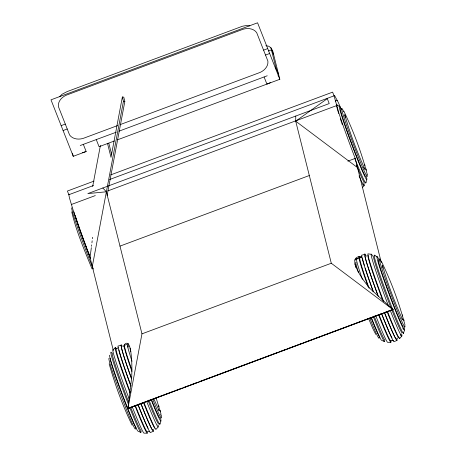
<?xml version="1.0" encoding="UTF-8"?>
<svg xmlns="http://www.w3.org/2000/svg" width="456" height="456" viewBox="0 0 456 456"><rect width="100%" height="100%" fill="white"/><g stroke="black" fill="none" stroke-linecap="round" stroke-linejoin="round"><path stroke-width="0.68" d="M295.75 116.052L295.71 121.188L331.29 263.249L393.089 309.67L127.879 408.565L131.727 377.123C132.006 367.593 132.097 357.954 130.234 348.566L130.216 348.469A74.562 11.041 -82.5 0 0 124.516 344.542L123.49 346.902M265.848 45.708L268.681 46.204L270.91 47.76L275.783 67.214L275.327 68.867M92.682 186.43L100.405 145.464M107.097 195.567L124.841 101.437L123.77 97.162L122.373 96.98L110.996 157.331L107.593 143.737M92.3 266.498L123.445 101.255L122.373 96.98M102.822 187.992L106.379 191.788L141.964 333.849L127.879 408.565L382.367 313.397M159.754 424.297L160.808 421.23M365.695 182.998L366.749 179.932M403.378 333.444L404.432 330.383M278.103 75.918L278.559 74.271L275.783 67.214M69.238 194.153L68.833 194.723L69.483 198.075L73.764 212.222A54.406 2.462 69.5 0 0 89.997 257.304L113.367 350.613M59.565 96.803L62.09 94.227L67.14 91.593L242.45 26.231L246.206 25.564L249.854 25.844M362.286 187.667L364.036 185.774M158.095 427.072L155.906 429.438A45.235 2.046 69.5 0 1 144.062 402.79M399.53 338.591L401.725 336.226M115.528 347.632L113.116 349.775A44.534 2.018 69.5 0 0 129.265 399.142M118.412 347.689L116.383 348.84A44.272 2.006 69.5 0 0 130.273 392.183M267.227 75.781L118.93 131.197M270.613 82.559L266.908 84.109L264.127 77.053M354.722 260.045L357.96 258.575M359.26 257.988L361.847 256.808L360.405 256.58A74.562 16.889 41.1 0 0 355.19 264.554L355.23 264.662C358.182 273.56 363.951 281.158 369.816 288.34L393.089 309.67M153.273 431.302L150.315 432.573A46.221 2.092 69.5 0 1 138.06 404.951M396.897 340.455L393.938 341.726A46.221 2.092 69.5 0 1 381.438 313.477M383.695 312.896L389.692 310.656L383.695 312.89M393.026 309.407L390.957 309.949M61.15 125.622L65.299 124.078M263.579 50.137L267.723 48.592M268.47 50.952L271.428 49.846M63.082 130.53L67.231 128.985M265.512 55.045L269.661 53.5M117.597 125.565L84.901 137.758C79.954 139.935 73.028 139.73 69.608 135.027L58.396 106.556C57.695 100.822 62.797 96.13 67.893 94.586L241.389 29.885C246.331 27.713 253.257 27.919 256.677 32.621L267.889 61.087C268.59 66.821 263.488 71.512 258.392 73.063L120.264 124.568M80.227 145.515L116.269 132.189M117.716 139.741L279.819 79.293L257.566 22.8L50.992 99.83L73.245 156.322L86.155 151.512L83.374 144.455M114.382 140.984L99.066 146.695L96.284 139.644M94.073 181.095L67.414 191.035L68.833 194.723L93.486 185.529M110.728 174.882L332.623 92.14L334.037 95.828L338.968 113.327A54.406 2.462 69.5 0 0 355.201 158.409L381.165 262.058M109.48 179.567L334.037 95.828L334.442 95.253L338.272 102.406L341.487 109.736M335.251 101.055L337.252 100.309M71.318 204.522L95.31 195.578M107.969 190.859L336.528 105.627M119.979 246.126L309.225 175.554M347.871 161.145L355.201 158.409M141.964 333.849L331.29 263.249M123.867 345.551L128.529 343.813M355.184 259.293L358.513 258.05M359.847 257.555L361.847 256.808M128.484 408.057L167.13 393.648M168.463 393.146L174.46 390.912M175.794 390.416L181.79 388.176M183.124 387.68L189.12 385.445M190.454 384.95L197.117 382.464M199.118 381.718L278.411 352.146M279.745 351.65L285.741 349.416M287.075 348.92L293.071 346.68M294.405 346.184L301.068 343.699M303.069 342.958L382.362 313.386M86.155 151.512L82.371 152.749M365.022 254.214L361.956 255.195A46.221 2.092 69.5 0 0 373.27 291.817M121.399 345.067L118.326 346.041A46.221 2.092 69.5 0 0 130.855 385.981M393.505 340.307L390.644 340.877A44.272 2.006 69.5 0 1 379.056 314.794M149.876 431.159L147.02 431.724A44.272 2.006 69.5 0 1 135.432 405.64M106.379 191.788L87.82 193.589L329.226 103.569L327.294 98.661L295.71 121.188L357.504 167.603M390.781 342.353L387.566 342.308A44.534 2.018 69.5 0 1 375.904 316.071M147.157 433.2L143.936 433.154A44.534 2.018 69.5 0 1 132.28 406.917M371.423 254.26L368.226 253.901A45.235 2.046 69.5 0 0 383.644 301.462M123.445 101.255L124.841 101.437M384.419 341.595L381.49 340.244A40.47 1.835 69.5 0 1 371.287 317.399M140.796 432.442L137.866 431.091A40.47 1.835 69.5 0 1 121.256 391.453A40.47 1.835 69.5 0 1 109.856 355.321M336.802 104.829L339.589 106.459M374.484 255.274L377.272 256.91M363.495 167.358L364.982 169.415C357.019 151.671 349.969 133.397 344.742 114.655L345.192 117.654M401.873 318.567L402.665 319.867C394.702 302.123 387.651 283.849 382.424 265.107L382.875 268.105M158.249 409.414L159.15 410.668L153.968 399.142M273.4 54.418L273.685 54.817L270.91 47.76M375.767 334.385L372.871 328.69L368.602 318.539M132.143 425.231C122.59 405.606 115.072 384.841 109.155 363.837M343.938 111.349C353.628 131.527 361.614 152.783 367.257 174.448M381.621 261.801C391.311 281.979 399.296 303.234 404.945 324.9M92.044 268.903C84.434 250.236 76.34 231.488 71.734 211.818M156.095 397.826L161.071 414.247M364.657 164.399L364.988 165.517M365.98 168.851L366.379 170.179M402.34 314.851L402.671 315.968M403.668 319.303L404.062 320.631M158.716 405.697L159.047 406.815M160.039 410.149L160.438 411.477M272.431 49.795L279.819 79.293M108.819 143.241L111.714 154.795M72.458 153.182L73.245 156.322M161.316 415.747L161.384 417.263A36.366 1.647 69.5 0 1 152.885 399.627M92.539 237.285A66.428 9.838 -82.5 0 1 92.391 238.699M92.163 240.791A66.428 9.838 -82.5 0 1 91.93 242.837M91.679 244.906A66.428 9.838 -82.5 0 1 91.508 246.286M91.337 247.676A66.428 9.838 -82.5 0 1 89.997 257.304M367.012 174.414A36.366 1.647 69.5 0 1 352.391 141.542A36.366 1.647 69.5 0 1 343.835 111.828M365.683 176.649A35.785 1.619 69.5 0 1 350.995 141.594A35.785 1.619 69.5 0 1 340.917 109.645M366.413 176.7A39.244 1.778 69.5 0 1 351.308 143.287A39.244 1.778 69.5 0 1 341.453 109.617M365.9 182.132A41.752 1.892 69.5 0 1 354.922 158.796M342.336 124.67A41.752 1.892 69.5 0 1 341.698 122.801M341.458 122.094A41.752 1.892 69.5 0 1 340.318 118.68M338.671 113.515A41.752 1.892 69.5 0 1 337.275 105.399M363.073 184.002A42.528 1.927 69.5 0 1 362.862 184.88M363.808 182.731A43.782 1.984 69.5 0 1 359.054 175.828M364.367 182.366A40.692 1.841 69.5 0 1 356.387 165.1M89.729 255.765A40.47 1.835 69.5 0 1 88.008 251.324M87.763 250.686A40.47 1.835 69.5 0 1 87.022 248.748M86.526 247.431A40.47 1.835 69.5 0 1 84.297 241.475M84.052 240.819A40.47 1.835 69.5 0 1 80.74 231.699M80.518 231.072A40.47 1.835 69.5 0 1 77.4 222.112M77.167 221.428A40.47 1.835 69.5 0 1 75.274 215.677M93.36 268.994A37.751 1.71 69.5 0 1 78.204 229.419A37.751 1.71 69.5 0 1 71.945 207.856M90.579 258.695A37.073 1.681 69.5 0 1 73.935 211.875M392 337.947A44.739 2.023 69.5 0 1 390.313 334.442M389.988 333.729A44.739 2.023 69.5 0 1 383.542 318.373M383.268 317.69A44.739 2.023 69.5 0 1 381.792 313.95M373.259 291.361A44.739 2.023 69.5 0 1 365.222 268.014M364.384 265.329A44.739 2.023 69.5 0 1 363.318 261.704M363.175 261.191A44.739 2.023 69.5 0 1 362.395 257.902M397.125 339.503A46.062 2.086 69.5 0 1 384.579 312.656M378.48 296.656A46.062 2.086 69.5 0 1 366.333 256.204M390.838 340.455A45.703 2.069 69.5 0 1 378.56 314.771M368.032 286.579A45.703 2.069 69.5 0 1 360.035 257.999A44.272 2.006 69.5 0 0 369.069 288.146M384.887 340.193A41.61 1.887 69.5 0 1 374.148 316.071M358.41 272.42A41.61 1.887 69.5 0 1 356.09 262.285M404.837 325.47A36.366 1.647 69.5 0 1 389.743 291.099A36.366 1.647 69.5 0 1 381.524 262.28M362.383 279.334A44.534 2.018 69.5 0 1 356.746 258.928M384.756 313.523A44.597 2.018 69.5 0 0 396.178 339.156L398.561 337.474A43.85 1.984 69.5 0 1 387.081 311.642M377.642 294.844A44.597 2.018 69.5 0 1 374.199 285.348M373.983 284.738A44.597 2.018 69.5 0 1 370.546 274.865M370.312 274.17A44.597 2.018 69.5 0 1 367.81 266.526M367.582 265.808A44.597 2.018 69.5 0 1 365.319 255.668M382.692 300.219A43.85 1.984 69.5 0 1 368.22 255.383M403.366 327.1A35.785 1.619 69.5 0 1 388.677 292.045A35.785 1.619 69.5 0 1 378.6 260.097M404.096 327.146A39.244 1.778 69.5 0 1 388.991 293.738A39.244 1.778 69.5 0 1 379.135 260.068M399.752 337.657A45.235 2.046 69.5 0 1 387.429 311.294M401.65 333.832A43.782 1.984 69.5 0 1 390.262 310.433M388.518 305.959A43.782 1.984 69.5 0 1 374.085 265.603A43.782 1.984 69.5 0 1 372.672 256.147M379.084 337.531A37.751 1.71 69.5 0 1 369.793 318.049M402.049 332.817A40.692 1.841 69.5 0 1 391.789 309.846M391.054 307.982A40.692 1.841 69.5 0 1 373.886 256.631M403.583 332.584A41.752 1.892 69.5 0 1 387.195 295.112A41.752 1.892 69.5 0 1 374.963 255.85M384.63 340.712A42.767 1.938 69.5 0 1 373.384 316.806M355.919 267.7A42.767 1.938 69.5 0 1 355.429 265.968M355.224 265.198A42.767 1.938 69.5 0 1 354.899 263.864M403.001 328.252A38.424 1.738 69.5 0 1 403.189 329.249M400.756 334.453A42.528 1.927 69.5 0 1 400.545 335.331M379.888 337.218A37.073 1.681 69.5 0 1 371.406 318.476M148.132 428.315A44.739 2.023 69.5 0 1 146.365 424.576M146.119 424.034A44.739 2.023 69.5 0 1 143.611 418.243M143.304 417.519A44.739 2.023 69.5 0 1 139.918 409.22M139.644 408.536A44.739 2.023 69.5 0 1 138.162 404.803M131.043 386.055A44.739 2.023 69.5 0 1 127.606 376.565M127.361 375.875A44.739 2.023 69.5 0 1 124.368 367.268M124.163 366.658A44.739 2.023 69.5 0 1 118.993 349.843M153.33 429.387A46.062 2.086 69.5 0 1 140.955 403.503M131.721 378.936A46.062 2.086 69.5 0 1 122.282 346.286M135.46 428.378A37.751 1.71 69.5 0 1 121.507 396.811A37.751 1.71 69.5 0 1 109.149 358.484M147.379 432.254A45.703 2.069 69.5 0 1 134.936 405.618M130.114 393.043A45.703 2.069 69.5 0 1 116.411 348.846M141.263 431.04A41.61 1.887 69.5 0 1 130.769 407.55M128.757 402.397A41.61 1.887 69.5 0 1 112.467 353.132M160.694 414.242A36.366 1.647 69.5 0 1 161.071 415.712M152.555 430.008A44.597 2.018 69.5 0 1 146.308 417.132M146.005 416.408A44.597 2.018 69.5 0 1 142.625 408.143M142.352 407.459A44.597 2.018 69.5 0 1 140.881 403.731M131.465 378.679A44.597 2.018 69.5 0 1 122.464 351.65M122.328 351.143A44.597 2.018 69.5 0 1 121.695 346.514M154.937 428.321A43.85 1.984 69.5 0 1 143.458 402.488M131.926 371.458A43.85 1.984 69.5 0 1 124.596 346.229M136.264 428.064A37.073 1.681 69.5 0 1 121.051 391.755A37.073 1.681 69.5 0 1 110.608 358.661M131.926 370.09A45.235 2.046 69.5 0 1 124.602 344.747M158.021 424.678A43.782 1.984 69.5 0 1 146.632 401.28M132.023 361.255A43.782 1.984 69.5 0 1 129.048 346.993M158.42 423.664A40.692 1.841 69.5 0 1 148.16 400.693M130.838 351.696A40.692 1.841 69.5 0 1 130.063 348.316M141.007 431.558A42.767 1.938 69.5 0 1 129.76 407.653M128.467 404.352A42.767 1.938 69.5 0 1 111.686 352.961M160.472 417.998A39.244 1.778 69.5 0 1 151.096 399.541M159.959 423.43A41.752 1.892 69.5 0 1 148.981 400.094M159.742 417.947A35.785 1.619 69.5 0 1 151.552 399.849M127.492 346.554A42.528 1.927 69.5 0 1 127.976 347.136"/></g></svg>
